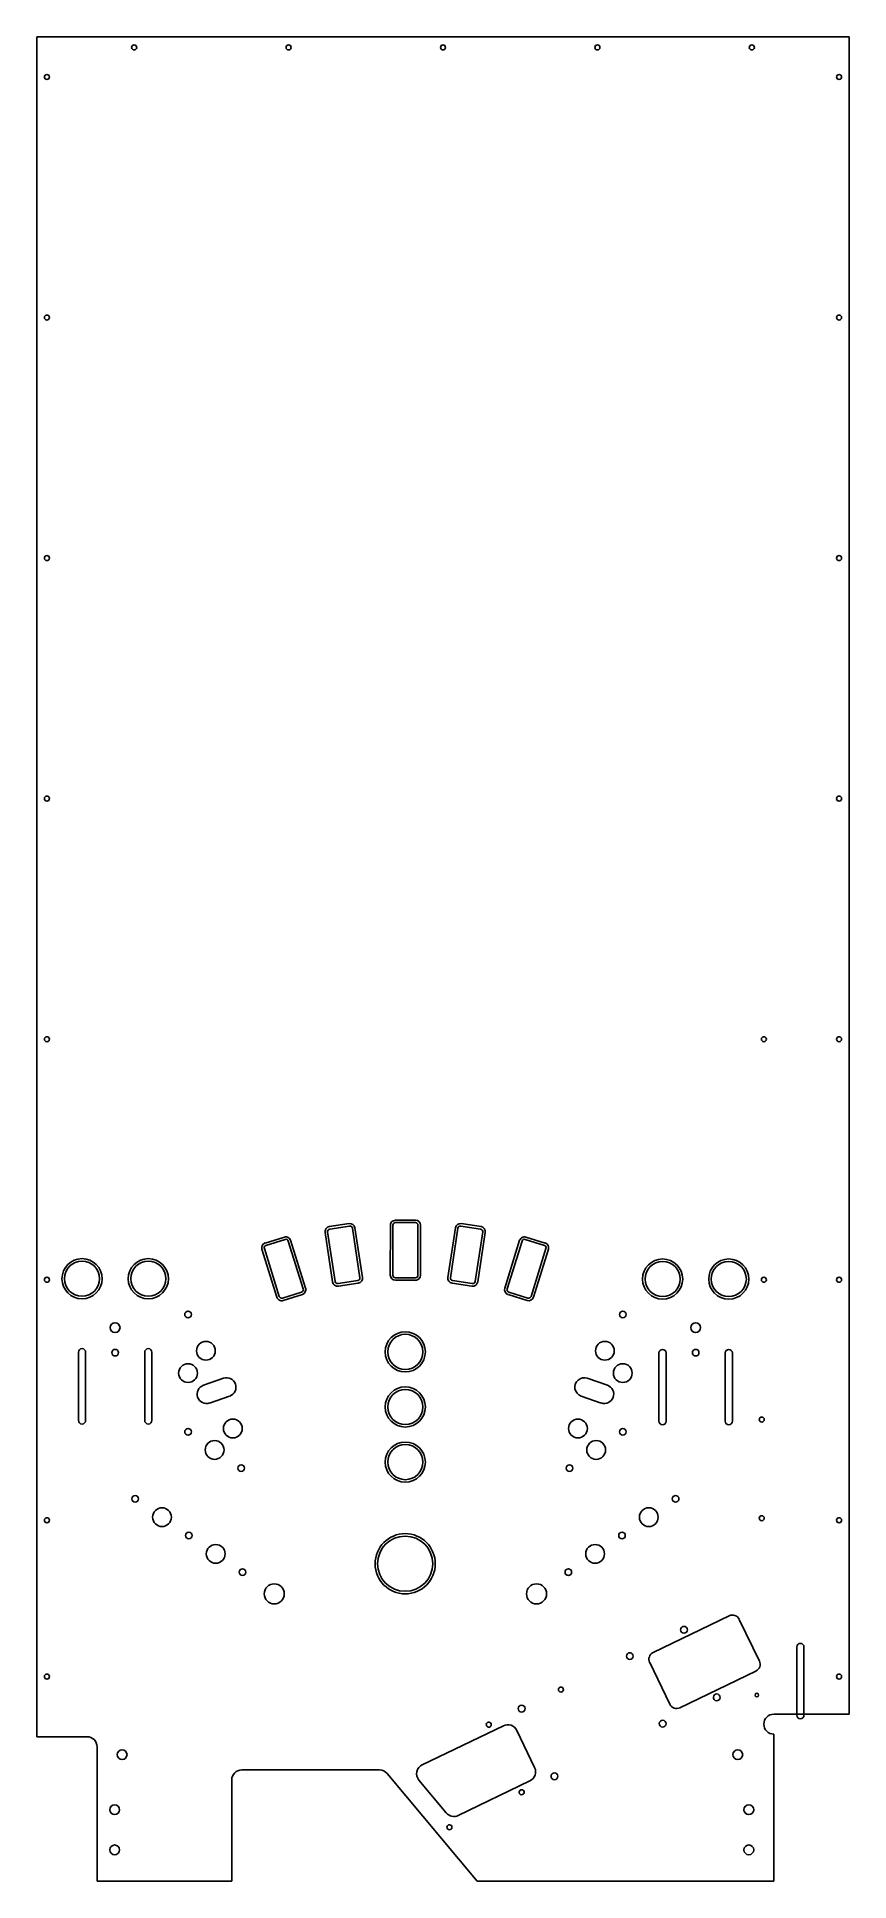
# Model space of a CAD drawing. Extents: x 407 to 427.3, y 512.5 to 558.5.
import ezdxf

# ---------------------------------------------------------------- set-up
doc = ezdxf.new("R2010")
doc.units = 0
doc.header["$LTSCALE"] = 2.6966
doc.header["$MEASUREMENT"] = 0
doc.layers.add('Z0_CUT250', color=6, linetype='Continuous')
doc.layers.add('Z0_CUT500', color=5, linetype='Continuous')

msp = doc.modelspace()

# ---------------------------------------------------------------- linework, layer by layer
at = {"layer": 'Z0_CUT250', "color": 3, "linetype": 'Continuous', "lineweight": 25}
for p, q in [((412.693, 528.416), (413.17, 528.565)), ((414.374, 527.446), (414.186, 528.682)), ((414.291, 528.825), (414.785, 528.9)), ((414.928, 528.795), (415.117, 527.559)), ((415.812, 528.862), (415.811, 527.612)), ((416.437, 528.987), (415.937, 528.987)), ((416.562, 527.611), (416.563, 528.861)), ((417.436, 528.795), (417.247, 527.559)), ((418.073, 528.825), (417.579, 528.9)), ((417.99, 527.446), (418.178, 528.682)), ((419.671, 528.416), (419.194, 528.565)), ((412.984, 527.066), (412.611, 528.259)), ((413.327, 528.483), (413.7, 527.29)), ((419.036, 528.483), (418.663, 527.29)), ((419.38, 527.066), (419.753, 528.259)), ((415.012, 527.416), (414.517, 527.341)), ((415.937, 527.486), (416.437, 527.486)), ((417.352, 527.416), (417.847, 527.341)), ((413.618, 527.133), (413.141, 526.984)), ((418.746, 527.133), (419.223, 526.984))]:
    msp.add_line(p, q, dxfattribs=at)
for centre, radius in [((408.125, 527.525), 0.501), ((409.778, 527.525), 0.501), ((422.6, 527.518), 0.501), ((424.25, 527.517), 0.501), ((416.184, 525.701), 0.501), ((416.184, 524.326), 0.501), ((416.184, 522.951), 0.501), ((416.182, 520.416), 0.751)]:
    msp.add_circle(centre, radius, dxfattribs=at)
for centre, start, end in [((414.31, 528.7), 98.6784, -171.3216), ((414.804, 528.776), 8.6784, 98.6784), ((416.437, 528.861), -0.0295, 89.9705), ((417.56, 528.776), 81.3216, 171.3216), ((418.054, 528.7), -8.6784, 81.3216), ((412.73, 528.297), 107.3568, -162.6432), ((419.633, 528.297), -17.3568, 72.6432), ((413.581, 527.253), -72.6432, 17.3568), ((414.498, 527.465), -171.3216, -81.3216), ((414.993, 527.54), -81.3216, 8.6784), ((415.937, 527.612), 179.9705, -90.0295), ((416.437, 527.611), -90.0295, -0.0295), ((417.371, 527.54), 171.3216, -98.6784), ((417.865, 527.465), -98.6784, -8.6784), ((418.783, 527.253), 162.6432, -107.3568), ((413.103, 527.103), -162.6432, -72.6432), ((419.26, 527.103), -107.3568, -17.3568)]:
    msp.add_arc(centre, 0.126, start, end, dxfattribs=at)
for points in [[(413.17, 528.565), (413.266, 528.557), (413.327, 528.483)], [(415.937, 528.987), (415.849, 528.95), (415.812, 528.862)], [(419.194, 528.565), (419.098, 528.557), (419.036, 528.483)]]:
    msp.add_spline(points, degree=3, dxfattribs=at)
at = {"layer": 'Z0_CUT500', "color": 5, "linetype": 'Continuous', "lineweight": 25}
for p, q in [((407, 558.5), (407, 516.102)), ((407, 558.5), (427.25, 558.5)), ((427.25, 558.5), (427.25, 516.665)), ((414.437, 527.455), (414.248, 528.691)), ((414.3, 528.762), (414.795, 528.838)), ((414.866, 528.785), (415.054, 527.55)), ((415.875, 528.862), (415.874, 527.612)), ((416.437, 528.924), (415.937, 528.924)), ((416.499, 527.611), (416.5, 528.861)), ((417.498, 528.785), (417.309, 527.55)), ((418.063, 528.762), (417.569, 528.838)), ((417.927, 527.455), (418.116, 528.691)), ((413.044, 527.085), (412.671, 528.278)), ((412.712, 528.356), (413.189, 528.505)), ((413.267, 528.464), (413.64, 527.271)), ((419.096, 528.464), (418.724, 527.271)), ((419.652, 528.356), (419.175, 528.505)), ((419.32, 527.085), (419.693, 528.278)), ((413.599, 527.193), (413.122, 527.044)), ((415.002, 527.478), (414.508, 527.403)), ((415.937, 527.549), (416.437, 527.549)), ((417.362, 527.478), (417.856, 527.403)), ((418.765, 527.193), (419.242, 527.044)), ((408.035, 525.691), (408.035, 523.991)), ((408.215, 525.691), (408.215, 523.991)), ((409.688, 525.691), (409.688, 523.991)), ((409.868, 525.691), (409.868, 523.991)), ((422.51, 525.671), (422.51, 523.971)), ((422.69, 525.671), (422.69, 523.971)), ((424.16, 525.671), (424.16, 523.971)), ((424.34, 525.671), (424.34, 523.971)), ((411.151, 524.868), (411.653, 525.042)), ((421.224, 524.868), (420.722, 525.042)), ((411.304, 524.425), (411.806, 524.599)), ((421.071, 524.425), (420.569, 524.599)), ((424.262, 519.116), (422.365, 518.203)), ((425.013, 517.989), (424.512, 519.029)), ((425.945, 518.34), (425.945, 516.64)), ((426.125, 518.34), (426.125, 516.64)), ((422.278, 517.953), (422.778, 516.913)), ((423.028, 516.826), (424.925, 517.739)), ((425.375, 516.665), (427.25, 516.665)), ((418.631, 516.375), (416.609, 515.402)), ((419.41, 515.333), (418.964, 516.258)), ((425.375, 516.165), (425.375, 512.5)), ((408.25, 516.102), (407, 516.102)), ((408.5, 512.5), (408.5, 515.852)), ((412.108, 515.273), (415.542, 515.273)), ((411.858, 512.5), (411.858, 515.023)), ((415.734, 515.184), (417.977, 512.5)), ((417.205, 514.203), (416.526, 515.016)), ((417.506, 514.139), (419.293, 514.999)), ((408.5, 512.5), (411.858, 512.5)), ((417.977, 512.5), (425.375, 512.5))]:
    msp.add_line(p, q, dxfattribs=at)
for centre, radius in [((409.425, 558.238), 0.0625), ((413.275, 558.238), 0.0625), ((417.125, 558.238), 0.0625), ((420.975, 558.238), 0.0625), ((424.825, 558.238), 0.0625), ((407.25, 557.5), 0.0625), ((427, 557.5), 0.0625), ((407.25, 551.5), 0.0625), ((427, 551.5), 0.0625), ((407.25, 545.5), 0.0625), ((427, 545.5), 0.0625), ((407.25, 539.5), 0.0625), ((427, 539.5), 0.0625), ((407.25, 533.5), 0.0625), ((425.125, 533.5), 0.0625), ((427, 533.5), 0.0625), ((408.125, 527.525), 0.438), ((409.778, 527.525), 0.438), ((422.6, 527.518), 0.438), ((424.25, 527.517), 0.438), ((407.25, 527.5), 0.0625), ((425.125, 527.5), 0.0625), ((427, 527.5), 0.0625), ((410.768, 526.634), 0.0825), ((421.607, 526.634), 0.0825), ((408.95, 526.305), 0.122), ((423.425, 526.305), 0.122), ((411.214, 525.728), 0.234), ((416.184, 525.701), 0.438), ((421.161, 525.728), 0.234), ((408.95, 525.681), 0.0825), ((410.768, 525.171), 0.234), ((421.607, 525.171), 0.234), ((423.425, 525.681), 0.0825), ((416.184, 524.326), 0.438), ((411.885, 523.789), 0.234), ((420.49, 523.789), 0.234), ((425.071, 524.013), 0.0625), ((410.768, 523.708), 0.0825), ((411.431, 523.254), 0.234), ((420.944, 523.254), 0.234), ((421.607, 523.708), 0.0825), ((416.184, 522.951), 0.438), ((412.095, 522.801), 0.0825), ((420.28, 522.801), 0.0825), ((409.45, 522.035), 0.0825), ((422.925, 522.035), 0.0825), ((410.119, 521.578), 0.234), ((422.256, 521.578), 0.234), ((407.25, 521.5), 0.0625), ((410.787, 521.121), 0.0825), ((421.588, 521.121), 0.0825), ((425.071, 521.552), 0.0625), ((427, 521.5), 0.0625), ((411.458, 520.662), 0.234), ((416.182, 520.416), 0.688), ((420.917, 520.662), 0.234), ((412.125, 520.207), 0.0825), ((420.25, 520.207), 0.0825), ((412.918, 519.665), 0.25), ((419.457, 519.665), 0.25), ((423.132, 518.769), 0.085), ((421.783, 518.113), 0.085), ((407.25, 517.602), 0.0625), ((427, 517.602), 0.0625), ((424.95, 517.14), 0.0445), ((424.95, 517.14), 0.0445), ((419.085, 516.802), 0.085), ((409.125, 515.655), 0.122), ((424.475, 515.655), 0.122), ((419.904, 515.115), 0.085), ((408.938, 514.28), 0.122), ((424.75, 514.28), 0.122), ((408.938, 513.28), 0.122), ((424.75, 513.28), 0.122)]:
    msp.add_circle(centre, radius, dxfattribs=at)
for centre, radius, start, end in [((408.125, 525.691), 0.09, 0, 180), ((409.778, 525.691), 0.09, 0, 180), ((422.6, 525.671), 0.09, 0, 180), ((424.25, 525.671), 0.09, 0, 180), ((411.228, 524.647), 0.234, 109.0935, -70.9065), ((411.73, 524.821), 0.234, -70.9065, 109.0935), ((420.645, 524.821), 0.234, 70.9065, -109.0935), ((421.147, 524.647), 0.234, -109.0935, 70.9065), ((408.125, 523.991), 0.09, 180, 0), ((409.778, 523.991), 0.09, 180, 0), ((422.6, 523.971), 0.09, 180, 0), ((424.25, 523.971), 0.09, 180, 0), ((424.343, 518.948), 0.188, 25.7093, 115.7093), ((426.035, 518.34), 0.09, 0, 180), ((422.447, 518.034), 0.188, 115.7093, -154.2907), ((424.844, 517.908), 0.188, -64.2907, 25.7093), ((422.947, 516.995), 0.188, -154.2907, -64.2907), ((425.375, 516.415), 0.25, 90, -90), ((426.035, 516.64), 0.09, 180, 0), ((418.739, 516.15), 0.25, 25.7092, 115.7092), ((408.25, 515.852), 0.25, 0, 90), ((412.108, 515.023), 0.25, 90, 180), ((415.542, 515.023), 0.25, 39.8896, 90), ((416.718, 515.177), 0.25, 115.7092, -140.1104), ((419.185, 515.225), 0.25, -64.2908, 25.7092), ((417.397, 514.364), 0.25, -140.1104, -64.2908)]:
    msp.add_arc(centre, radius, start, end, dxfattribs=at)
at = {"layer": 'Z0_CUT500', "color": 5, "linetype": 'Continuous', "lineweight": 25, "extrusion": (0, 0, -1)}
for centre, major_axis, start_param, end_param in [((414.31, 528.7), (-0.0618, -0.0094), 0, 1.570796), ((414.804, 528.776), (-0.0094, 0.0618), 0, 1.570796), ((412.73, 528.297), (-0.0597, -0.0186), 0, 1.570796), ((413.208, 528.446), (-0.0186, 0.0597), 0, 1.570796), ((413.581, 527.253), (0.0597, 0.0186), 0, 1.570796), ((414.498, 527.465), (-0.0618, -0.0094), 4.712389, 6.283185), ((414.993, 527.54), (0.0618, 0.0094), 0, 1.570796), ((413.103, 527.103), (-0.0597, -0.0186), 4.712389, 6.283185)]:
    msp.add_ellipse(centre, major_axis=major_axis, ratio=1, start_param=start_param, end_param=end_param, dxfattribs=at)
at = {"layer": 'Z0_CUT500', "color": 5, "linetype": 'Continuous', "lineweight": 25}
for centre, major_axis, start_param, end_param in [((415.937, 528.862), (0, 0.0625), 0, 1.570796), ((416.437, 528.861), (0.0625, 0), 0, 1.570796), ((417.56, 528.776), (0.0094, 0.0618), 0, 1.570796), ((418.054, 528.7), (0.0618, -0.0094), 0, 1.570796), ((419.156, 528.446), (0.0186, 0.0597), 0, 1.570796), ((419.633, 528.297), (0.0597, -0.0186), 0, 1.570796), ((415.937, 527.612), (-0.0625, 0), 0, 1.570796), ((416.437, 527.611), (0.0625, 0), 4.712389, 6.283185), ((417.371, 527.54), (-0.0618, 0.0094), 0, 1.570796), ((417.865, 527.465), (0.0618, -0.0094), 4.712389, 6.283185), ((418.783, 527.253), (-0.0597, 0.0186), 0, 1.570796), ((419.26, 527.103), (0.0597, -0.0186), 4.712389, 6.283185), ((423.951, 517.083), (0.0041, 0.0849), 4.712389, 10.995574), ((418.266, 516.403), (0.0038, 0.0624), 4.712389, 10.995574), ((422.602, 516.427), (0.0041, 0.0849), 4.712389, 10.995574), ((419.086, 514.717), (0.0038, 0.0624), 4.712389, 10.995574), ((417.287, 513.843), (0.0038, 0.0624), 4.712389, 10.995574)]:
    msp.add_ellipse(centre, major_axis=major_axis, ratio=1, start_param=start_param, end_param=end_param, dxfattribs=at)
msp.add_ellipse((420.064, 517.278), major_axis=(0.0624, -0.0038), ratio=1, dxfattribs=at)

doc.saveas('drawing.dxf')
